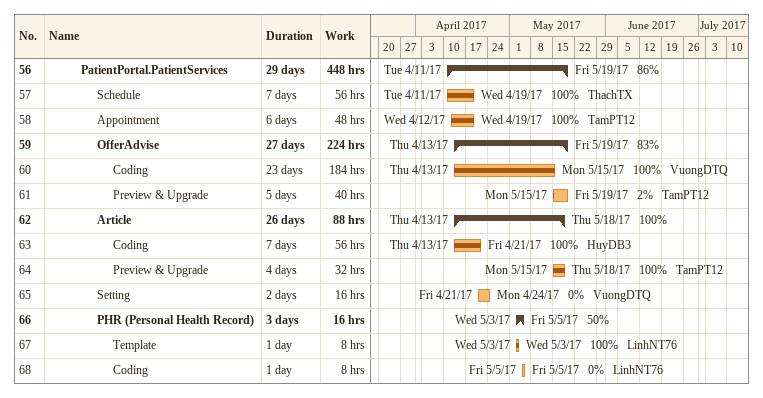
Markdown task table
| ID | Level | Task | Duration | Start | Finish | Resources | % complete | Work (h) |
|---|---|---|---|---|---|---|---|---|
| 56 | 3 | **PatientPortal.PatientServices** | 29d | 2017-04-11 | 2017-05-19 |  | 86 | 448 |
| 57 | 4 | Schedule | 7d | 2017-04-11 | 2017-04-19 | ThachTX | 100 | 56 |
| 58 | 4 | Appointment | 6d | 2017-04-12 | 2017-04-19 | TamPT12 | 100 | 48 |
| 59 | 4 | **OfferAdvise** | 27d | 2017-04-13 | 2017-05-19 |  | 83 | 224 |
| 60 | 5 | Coding | 23d | 2017-04-13 | 2017-05-15 | VuongDTQ | 100 | 184 |
| 61 | 5 | Preview & Upgrade | 5d | 2017-05-15 | 2017-05-19 | TamPT12 | 2 | 40 |
| 62 | 4 | **Article** | 26d | 2017-04-13 | 2017-05-18 |  | 100 | 88 |
| 63 | 5 | Coding | 7d | 2017-04-13 | 2017-04-21 | HuyDB3 | 100 | 56 |
| 64 | 5 | Preview & Upgrade | 4d | 2017-05-15 | 2017-05-18 | TamPT12 | 100 | 32 |
| 65 | 4 | Setting | 2d | 2017-04-21 | 2017-04-24 | VuongDTQ | 0 | 16 |
| 66 | 4 | **PHR (Personal Health Record)** | 3d | 2017-05-03 | 2017-05-05 |  | 50 | 16 |
| 67 | 5 | Template | 1d | 2017-05-03 | 2017-05-03 | LinhNT76 | 100 | 8 |
| 68 | 5 | Coding | 1d | 2017-05-05 | 2017-05-05 | LinhNT76 | 0 | 8 |
